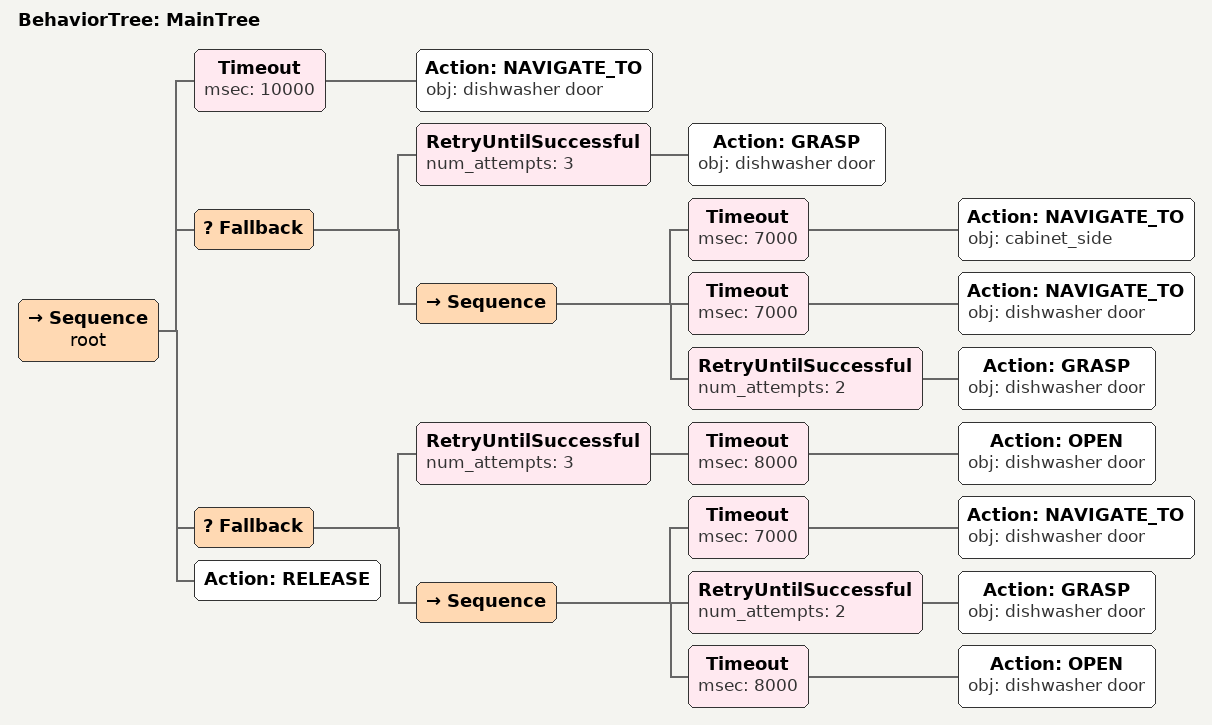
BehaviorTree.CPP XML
<root main_tree_to_execute="MainTree">
  <BehaviorTree ID="MainTree">
    <Sequence name="root">
      <!-- Timeout: Prevent stuck navigation to dishwasher door -->
      <Timeout msec="10000">
        <Action ID="NAVIGATE_TO" obj="dishwasher door"/>
      </Timeout>
      <!-- Fallback: Robust grasp with retries and obstacle clearing -->
      <Fallback>
        <!-- Retry: Attempt to grasp up to 3 times -->
        <RetryUntilSuccessful num_attempts="3">
          <Action ID="GRASP" obj="dishwasher door"/>
        </RetryUntilSuccessful>
        <!-- Recovery: Clear cabinet-side obstacle and retry grasp -->
        <Sequence>
          <!-- Timeout: Prevent stuck navigation to cabinet side -->
          <Timeout msec="7000">
            <Action ID="NAVIGATE_TO" obj="cabinet_side"/>
          </Timeout>
          <!-- Timeout: Prevent stuck navigation back to dishwasher door -->
          <Timeout msec="7000">
            <Action ID="NAVIGATE_TO" obj="dishwasher door"/>
          </Timeout>
          <!-- Retry: Attempt to grasp after clearing obstacle -->
          <RetryUntilSuccessful num_attempts="2">
            <Action ID="GRASP" obj="dishwasher door"/>
          </RetryUntilSuccessful>
        </Sequence>
      </Fallback>
      <!-- Fallback: Robust open with retries and re-alignment -->
      <Fallback>
        <!-- Retry: Attempt to open up to 3 times -->
        <RetryUntilSuccessful num_attempts="3">
          <Timeout msec="8000">
            <Action ID="OPEN" obj="dishwasher door"/>
          </Timeout>
        </RetryUntilSuccessful>
        <!-- Recovery: Re-align handle and retry open -->
        <Sequence>
          <!-- Timeout: Prevent stuck navigation to dishwasher door -->
          <Timeout msec="7000">
            <Action ID="NAVIGATE_TO" obj="dishwasher door"/>
          </Timeout>
          <!-- Retry: Attempt to grasp for re-alignment -->
          <RetryUntilSuccessful num_attempts="2">
            <Action ID="GRASP" obj="dishwasher door"/>
          </RetryUntilSuccessful>
          <!-- Timeout: Prevent stuck open attempt -->
          <Timeout msec="8000">
            <Action ID="OPEN" obj="dishwasher door"/>
          </Timeout>
        </Sequence>
      </Fallback>
      <!-- Release: Ensure stable termination -->
      <Action ID="RELEASE"/>
    </Sequence>
  </BehaviorTree>
</root>
